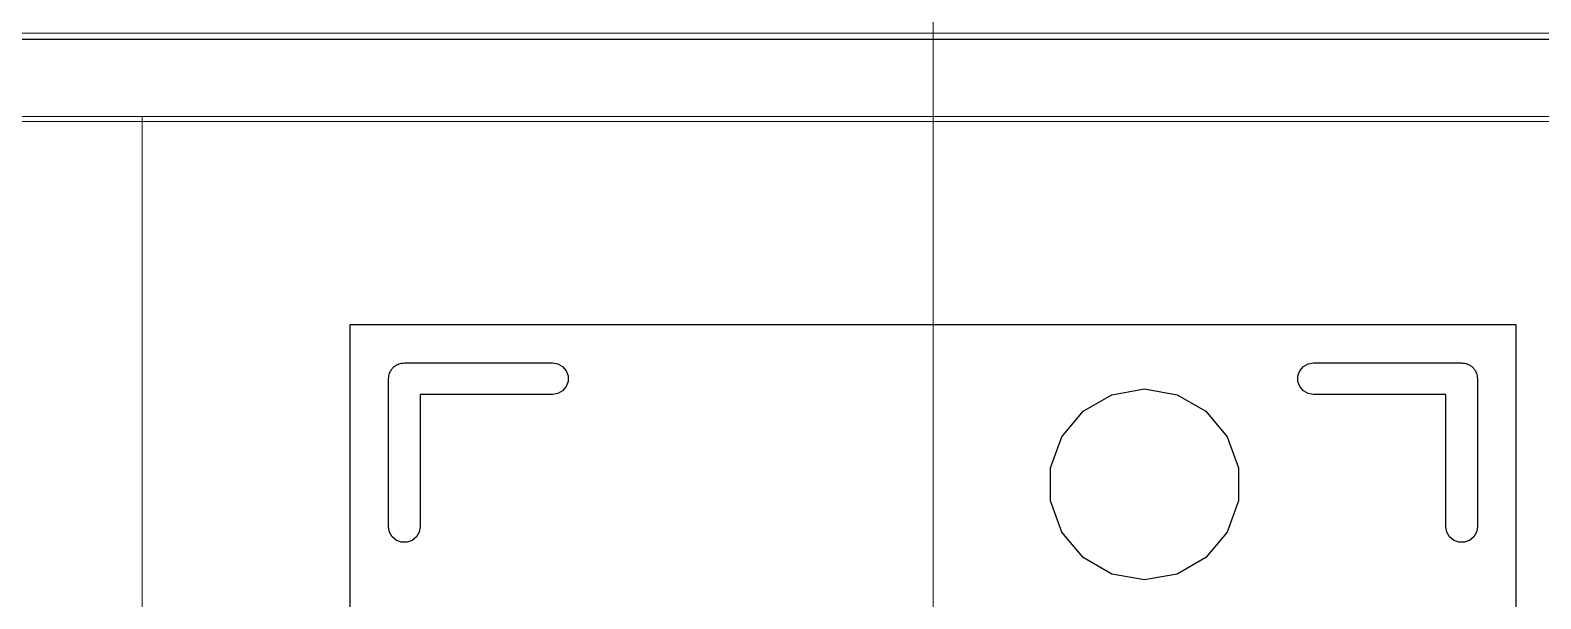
# Model space of a CAD drawing. Header units: millimetres. Extents: x 24 to 200, y 24 to 188.
# Drawn here: x 147.18 to 165.33, y 140.33 to 147.16 of the extents above; entities that cross this region are included whole.
import ezdxf

# ---------------------------------------------------------------- set-up
doc = ezdxf.new("R2010")
doc.units = ezdxf.units.MM
for name, color, linetype in [('3_SwitchPlate', 6, 'Continuous'), ('5_左天板', 1, 'Continuous'), ('6_右天板', 230, 'Continuous'), ('7_PCBサンプル', 7, 'Continuous')]:
    doc.layers.add(name, color=color, linetype=linetype)
doc.layers.add('補助線', color=4, linetype='Continuous', lineweight=5, transparency=0.5)

# ---------------------------------------------------------------- blocks, each defined once
blk = doc.blocks.new('hhskb2-F.SilkS')
at = {"layer": '7_PCBサンプル'}
for p, q in [((154.3, -39.575), (106.3, -39.575)), ((138.485, -43.5547), (138.496, -43.542)), ((138.496, -43.542), (138.504, -43.5275)), ((138.504, -43.5275), (138.517, -43.5168)), ((138.517, -43.5168), (138.528, -43.5041)), ((138.528, -43.5041), (138.542, -43.4957)), ((138.542, -43.4957), (138.555, -43.485)), ((138.555, -43.485), (138.57, -43.4793)), ((138.57, -43.4793), (138.585, -43.471)), ((138.585, -43.471), (138.601, -43.4681)), ((138.601, -43.4681), (138.617, -43.4624)), ((138.617, -43.4624), (138.634, -43.4624)), ((138.634, -43.4624), (138.65, -43.4595)), ((138.65, -43.4595), (140.428, -43.4595)), ((140.428, -43.4595), (140.493, -43.471)), ((140.493, -43.471), (140.55, -43.5041)), ((140.55, -43.5041), (140.593, -43.5547)), ((149.407, -43.5547), (149.45, -43.5041)), ((149.45, -43.5041), (149.507, -43.471)), ((149.507, -43.471), (149.572, -43.4595)), ((149.572, -43.4595), (151.35, -43.4595)), ((151.35, -43.4595), (151.366, -43.4624)), ((151.366, -43.4624), (151.383, -43.4624)), ((151.383, -43.4624), (151.399, -43.4681)), ((151.399, -43.4681), (151.415, -43.471)), ((151.415, -43.471), (151.43, -43.4793)), ((151.43, -43.4793), (151.445, -43.485)), ((151.445, -43.485), (151.458, -43.4957)), ((151.458, -43.4957), (151.472, -43.5041)), ((151.472, -43.5041), (151.483, -43.5168)), ((151.483, -43.5168), (151.496, -43.5275)), ((151.496, -43.5275), (151.504, -43.542)), ((151.504, -43.542), (151.515, -43.5547)), ((138.459, -43.65), (138.462, -43.6336)), ((138.459, -45.428), (138.459, -43.65)), ((138.462, -43.6169), (138.468, -43.6013)), ((138.462, -43.6336), (138.462, -43.6169)), ((138.468, -43.6013), (138.471, -43.5848)), ((138.471, -43.5848), (138.479, -43.5704)), ((138.479, -43.5704), (138.485, -43.5547)), ((140.593, -43.5547), (140.616, -43.6169)), ((140.616, -43.6831), (140.593, -43.7452)), ((140.616, -43.6169), (140.616, -43.6831)), ((149.384, -43.6169), (149.407, -43.5547)), ((149.384, -43.6831), (149.384, -43.6169)), ((149.407, -43.7452), (149.384, -43.6831)), ((151.515, -43.5547), (151.521, -43.5704)), ((151.521, -43.5704), (151.529, -43.5848)), ((151.529, -43.5848), (151.532, -43.6013)), ((151.532, -43.6013), (151.538, -43.6169)), ((151.538, -43.6169), (151.538, -43.6336)), ((151.538, -43.6336), (151.54, -43.65)), ((151.54, -43.65), (151.54, -45.428)), ((140.428, -43.8405), (138.84, -43.8405)), ((138.84, -43.8405), (138.84, -45.428)), ((140.493, -43.829), (140.428, -43.8405)), ((140.55, -43.7959), (140.493, -43.829)), ((140.593, -43.7452), (140.55, -43.7959)), ((146.802, -44.0411), (147.148, -43.8418)), ((147.148, -43.8418), (147.54, -43.7726)), ((147.54, -43.7726), (147.932, -43.8418)), ((147.932, -43.8418), (148.278, -44.0411)), ((149.45, -43.7959), (149.407, -43.7452)), ((149.507, -43.829), (149.45, -43.7959)), ((149.572, -43.8405), (149.507, -43.829)), ((151.159, -43.8405), (149.572, -43.8405)), ((151.159, -45.428), (151.159, -43.8405)), ((146.546, -44.3463), (146.802, -44.0411)), ((148.278, -44.0411), (148.534, -44.3463)), ((146.41, -44.7208), (146.546, -44.3463)), ((148.534, -44.3463), (148.67, -44.7208)), ((146.41, -45.1192), (146.41, -44.7208)), ((148.67, -44.7208), (148.67, -45.1192)), ((146.546, -45.4937), (146.41, -45.1192)), ((148.67, -45.1192), (148.534, -45.4937)), ((138.471, -45.4932), (138.459, -45.428)), ((138.504, -45.5505), (138.471, -45.4932)), ((138.829, -45.4932), (138.796, -45.5505)), ((138.84, -45.428), (138.829, -45.4932)), ((146.802, -45.7989), (146.546, -45.4937)), ((148.534, -45.4937), (148.278, -45.7989)), ((151.171, -45.4932), (151.159, -45.428)), ((151.204, -45.5505), (151.171, -45.4932)), ((151.529, -45.4932), (151.496, -45.5505)), ((151.54, -45.428), (151.529, -45.4932)), ((138.555, -45.593), (138.504, -45.5505)), ((138.617, -45.6156), (138.555, -45.593)), ((138.683, -45.6156), (138.617, -45.6156)), ((138.745, -45.593), (138.683, -45.6156)), ((138.796, -45.5505), (138.745, -45.593)), ((151.255, -45.593), (151.204, -45.5505)), ((151.317, -45.6156), (151.255, -45.593)), ((151.383, -45.6156), (151.317, -45.6156)), ((151.445, -45.593), (151.383, -45.6156)), ((151.496, -45.5505), (151.445, -45.593)), ((147.148, -45.9982), (146.802, -45.7989)), ((148.278, -45.7989), (147.932, -45.9982)), ((147.54, -46.0674), (147.148, -45.9982)), ((147.932, -45.9982), (147.54, -46.0674))]:
    blk.add_line(p, q, dxfattribs=at)

msp = doc.modelspace()

# ---------------------------------------------------------------- linework, layer by layer
at = {"layer": '3_SwitchPlate', "lineweight": 5, "transparency": 33554687}
msp.add_line((176.699, 146.067), (117.037, 146.067), dxfattribs=at)
at = {"layer": '3_SwitchPlate'}
msp.add_lwpolyline([(151.025, 129.625), (151.025, 143.625), (165.025, 143.625), (165.025, 129.625)], close=True, dxfattribs=at)
at = {"layer": '5_左天板', "lineweight": 5, "transparency": 33554687}
msp.add_lwpolyline([(52.525, 147.125), (52.525, 69.125), (100.025, 69.125), (100.025, 50.125), (168.525, 50.125), (168.525, 147.125)], close=True, dxfattribs=at)
at = {"layer": '6_右天板', "lineweight": 5, "transparency": 33554687}
msp.add_lwpolyline([(110.525, 50.125), (52.525, 50.125), (52.525, 69.125), (52.525, 147.125), (168.525, 147.125), (168.525, 69.125), (121.025, 69.125), (121.025, 50.125), (100.025, 50.125)], dxfattribs=at)
at = {"layer": '7_PCBサンプル', "lineweight": 5, "transparency": 33554687}
for points in [[(129.525, 127.125), (129.525, 146.125), (148.525, 146.125), (148.525, 127.125)], [(148.525, 127.125), (148.525, 146.125), (167.525, 146.125), (167.525, 127.125)]]:
    msp.add_lwpolyline(points, close=True, dxfattribs=at)
at = {"layer": '補助線'}
msp.add_line((158.025, 171.2), (158.025, 69.882), dxfattribs=at)
at = {"layer": '補助線', "lineweight": 5, "transparency": 33554687}
msp.add_line((200.177, 147.125), (37.584, 147.125), dxfattribs=at)

# ---------------------------------------------------------------- block references
msp.add_blockref('hhskb2-F.SilkS', (13.025, 186.625))

doc.saveas('drawing.dxf')
